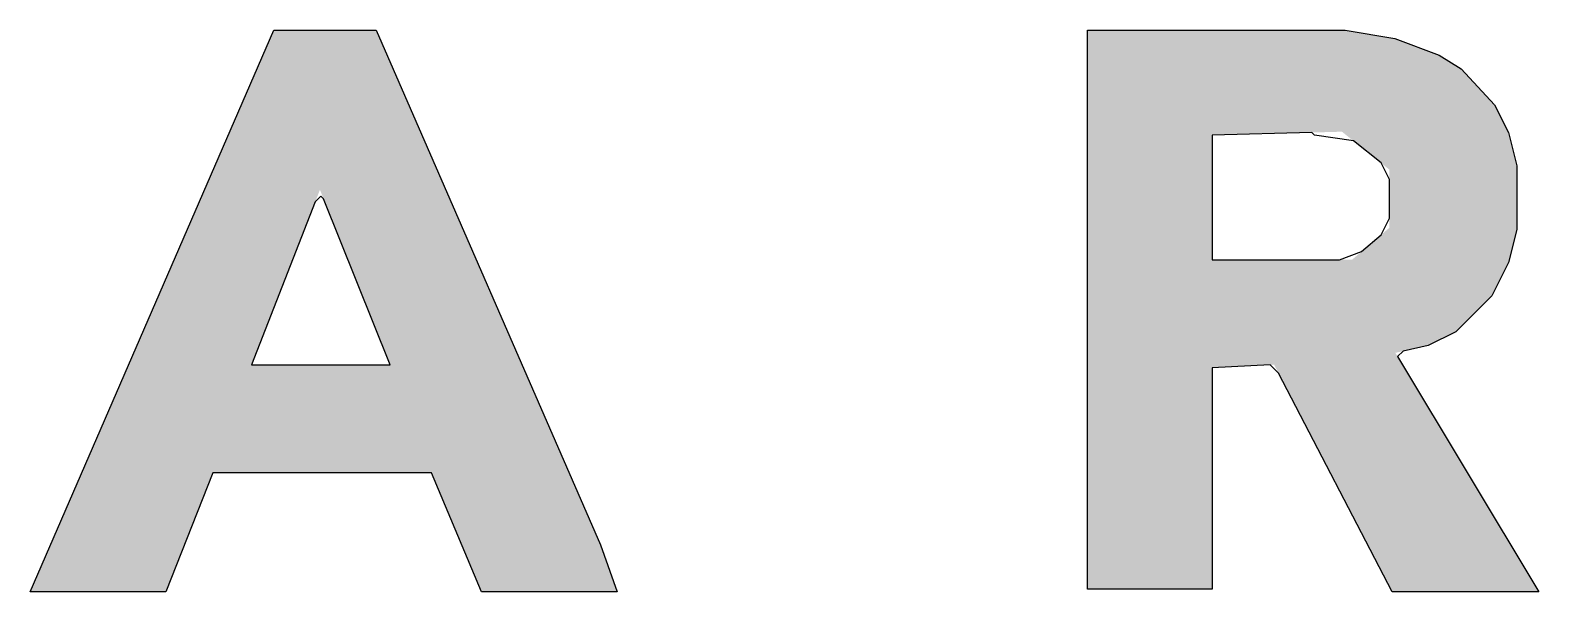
# Model space of a CAD drawing. Header units: millimetres. Extents: x 430 to 9320, y -2045 to 5442.
# Drawn here: x 9319.6545 to 9319.9929, y 699.4232 to 699.5492 of the extents above; entities that cross this region are included whole.
import ezdxf

# ---------------------------------------------------------------- set-up
doc = ezdxf.new("R2010")
doc.units = ezdxf.units.MM

# ---------------------------------------------------------------- blocks, each defined once
blk = doc.blocks.new('ClearLED logo')
at = {"linetype": 'Continuous', "true_color": 0x137dc0}
h = blk.add_hatch(color=152, dxfattribs=at)
h.dxf.hatch_style = 1
h.paths.add_polyline_path([(209100.8, 157774.28), (209063.8, 157774.28), (208975.8, 157571.28), (209024.8, 157571.28), (209041.8, 157614.28), (209120.8, 157614.28), (209138.8, 157571.28), (209187.8, 157571.28), (209181.8, 157588.28)])
h.paths.add_polyline_path([(209105.8, 157653.28), (209055.8, 157653.28), (209080.48, 157716.59)], flags=16)
h.paths.add_polyline_path([(209357.8, 157572.28), (209402.8, 157572.28), (209402.8, 157652.28), (209425.21, 157653.35), (209467.8, 157571.28), (209520.8, 157571.28), (209468.98, 157657.65), (209480.8, 157660.28), (209490.8, 157665.28), (209503.8, 157678.28), (209509.8, 157690.28), (209512.8, 157702.28), (209512.8, 157725.28), (209509.8, 157737.28), (209504.8, 157747.28), (209492.8, 157760.28), (209484.8, 157765.28), (209468.8, 157771.28), (209450.8, 157774.28), (209357.8, 157774.28)])
h.paths.add_polyline_path([(209402.8, 157736.28), (209449.67, 157737.58), (209466.8, 157723.88), (209466.8, 157702.85), (209453.3, 157691.28), (209402.8, 157691.28)], flags=16)
at = {"color": 152, "linetype": 'Continuous', "true_color": 0x137dc0}
for points in [[(209063.8, 157774.28), (209100.8, 157774.28), (209181.8, 157588.28), (209187.8, 157571.28), (209138.8, 157571.28), (209120.8, 157614.28), (209041.8, 157614.28), (209024.8, 157571.28), (208975.8, 157571.28), (209063.8, 157774.28)], [(209357.8, 157774.28), (209450.8, 157774.28), (209468.8, 157771.28), (209484.8, 157765.28), (209492.8, 157760.28), (209504.8, 157747.28), (209509.8, 157737.28), (209512.8, 157725.28), (209512.8, 157702.28), (209509.8, 157690.28), (209503.8, 157678.28), (209490.8, 157665.28), (209480.8, 157660.28), (209471.8, 157658.28), (209469.8, 157656.28), (209520.8, 157571.28), (209467.8, 157571.28), (209426.8, 157650.28), (209423.8, 157653.28), (209402.8, 157652.28), (209402.8, 157572.28), (209357.8, 157572.28), (209357.8, 157774.28)], [(209439.8, 157736.28), (209438.8, 157737.28), (209402.8, 157736.28), (209402.8, 157691.28), (209448.8, 157691.28), (209456.8, 157694.28), (209463.8, 157700.28), (209466.8, 157706.28), (209466.8, 157720.28), (209463.8, 157726.28), (209453.8, 157734.28), (209439.8, 157736.28)], [(209081.8, 157713.28), (209080.8, 157714.28), (209078.8, 157712.28), (209055.8, 157653.28), (209105.8, 157653.28), (209081.8, 157713.28)]]:
    blk.add_lwpolyline(points, dxfattribs=at)

msp = doc.modelspace()

# ---------------------------------------------------------------- block references
at = {"transparency": 33554687, "xscale": 0.000620754213896102, "yscale": 0.000620754213896102, "zscale": 0.000620754213896102}
msp.add_blockref('ClearLED logo', (9189.93194, 601.61012), dxfattribs=at)

doc.saveas('drawing.dxf')
